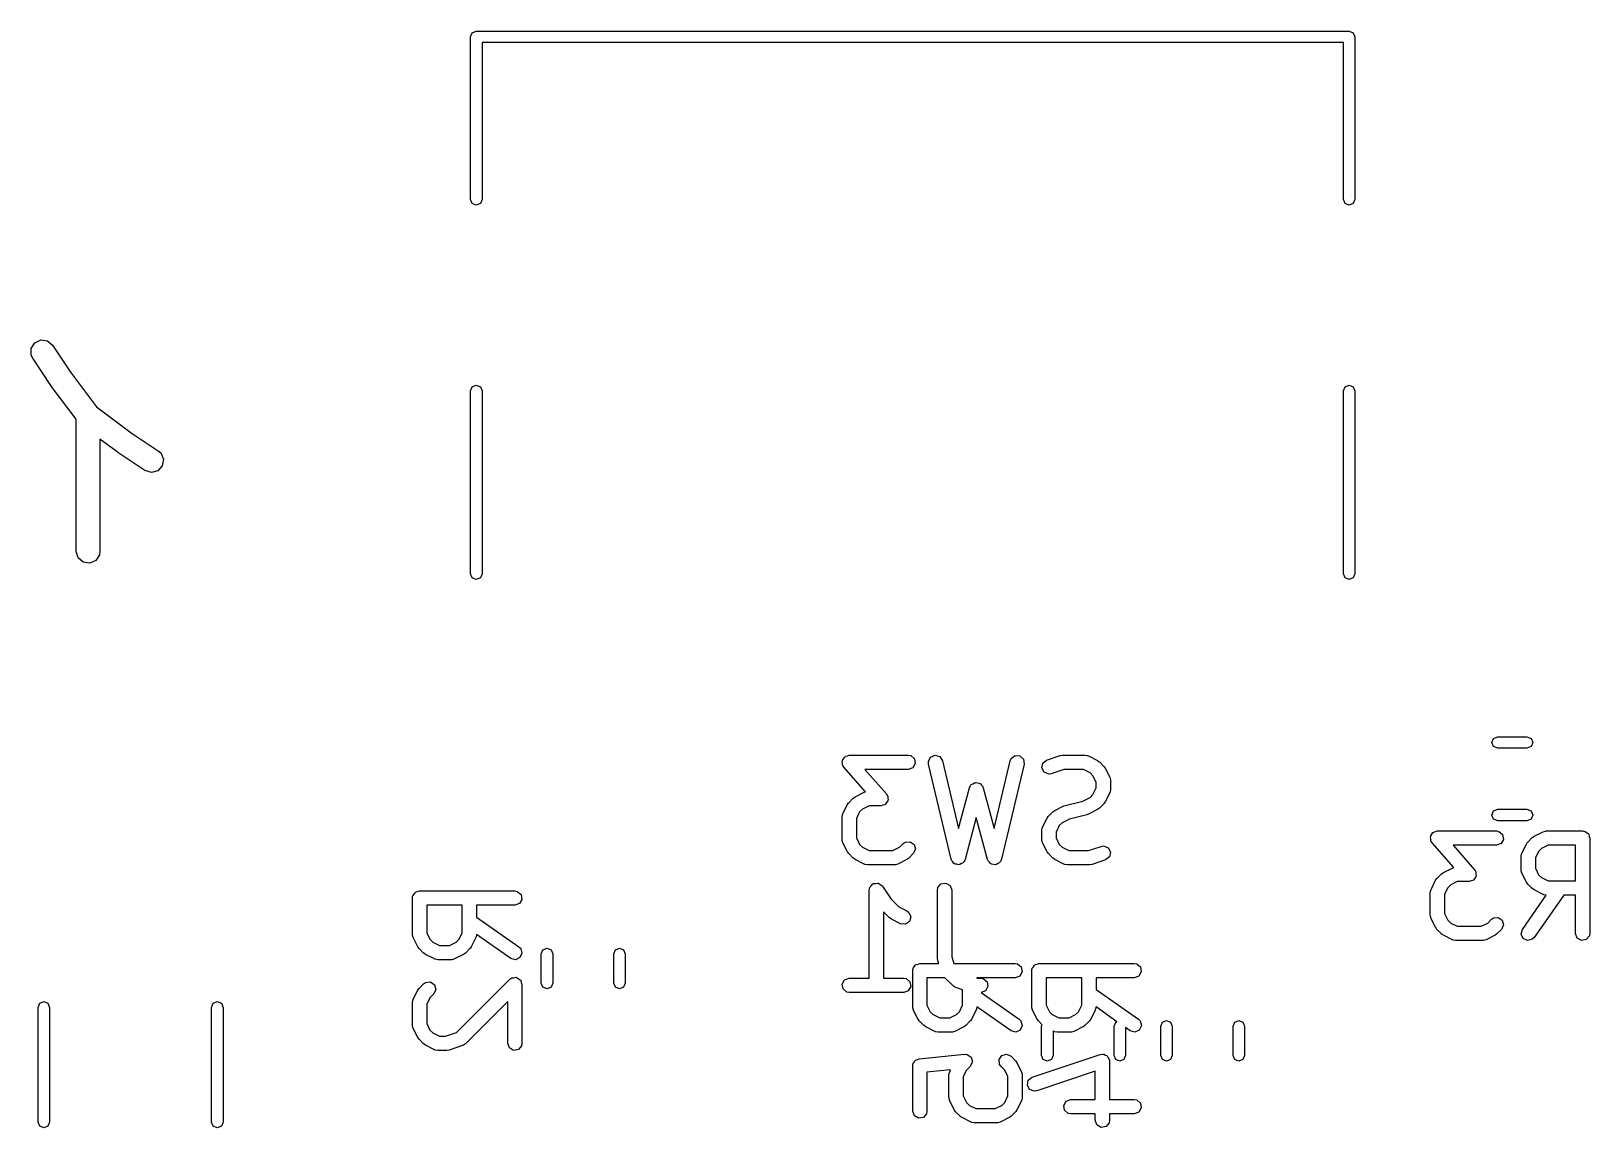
# Model space of a CAD drawing. Extents: x 3.18 to 5.53, y -3.25 to -0.52.
# Drawn here: x 4.014 to 4.658, y -0.971 to -0.518 of the extents above; entities that cross this region are included whole.
import ezdxf

# ---------------------------------------------------------------- set-up
doc = ezdxf.new("R2010")
doc.units = 0
doc.header["$MEASUREMENT"] = 0
doc.layers.add('BLACK', color=7, linetype='CONTINUOUS')

msp = doc.modelspace()

# ---------------------------------------------------------------- linework, layer by layer
at = {"layer": 'BLACK', "linetype": 'CONTINUOUS'}
for p, q in [((4.1956, -0.520275), (4.19629, -0.518605)), ((4.1956, -0.587401), (4.1956, -0.520275)), ((4.19629, -0.518605), (4.19796, -0.517913)), ((4.19796, -0.517913), (4.55859, -0.517913)), ((4.55859, -0.517913), (4.56026, -0.518605)), ((4.56026, -0.518605), (4.56096, -0.520275)), ((4.56096, -0.520275), (4.56096, -0.587401)), ((4.55623, -0.522637), (4.20033, -0.522637)), ((4.20033, -0.522637), (4.20033, -0.587401)), ((4.55623, -0.587401), (4.55623, -0.522637)), ((4.19629, -0.589072), (4.1956, -0.587401)), ((4.19796, -0.589763), (4.19629, -0.589072)), ((4.19963, -0.589072), (4.19796, -0.589763)), ((4.20033, -0.587401), (4.19963, -0.589072)), ((4.55692, -0.589072), (4.55623, -0.587401)), ((4.55859, -0.589763), (4.55692, -0.589072)), ((4.56026, -0.589072), (4.55859, -0.589763)), ((4.56096, -0.587401), (4.56026, -0.589072)), ((4.01405, -0.648993), (4.01551, -0.64664)), ((4.01409, -0.651763), (4.01405, -0.648993)), ((4.01551, -0.64664), (4.01802, -0.645449)), ((4.01802, -0.645449), (4.02076, -0.6458)), ((4.02076, -0.6458), (4.02289, -0.647579)), ((4.02289, -0.647579), (4.03031, -0.658714)), ((4.0147, -0.653039), (4.01409, -0.651763)), ((4.0222, -0.664287), (4.0147, -0.653039)), ((4.03031, -0.658714), (4.04106, -0.673041)), ((4.02226, -0.664343), (4.0222, -0.664287)), ((4.02235, -0.66451), (4.02226, -0.664343)), ((4.03262, -0.678196), (4.02235, -0.66451)), ((4.1956, -0.666535), (4.19629, -0.664865)), ((4.1956, -0.742126), (4.1956, -0.666535)), ((4.19629, -0.664865), (4.19796, -0.664173)), ((4.19796, -0.664173), (4.19963, -0.664865)), ((4.19963, -0.664865), (4.20033, -0.666535)), ((4.20033, -0.666535), (4.20033, -0.742126)), ((4.55623, -0.666535), (4.55692, -0.664865)), ((4.55623, -0.742126), (4.55623, -0.666535)), ((4.55692, -0.664865), (4.55859, -0.664173)), ((4.55859, -0.664173), (4.56026, -0.664865)), ((4.56026, -0.664865), (4.56096, -0.666535)), ((4.56096, -0.666535), (4.56096, -0.742126)), ((4.04106, -0.673041), (4.05538, -0.683785)), ((4.03262, -0.732799), (4.03262, -0.678196)), ((4.04959, -0.691741), (4.04246, -0.686398)), ((4.04246, -0.686398), (4.04246, -0.732799)), ((4.05538, -0.683785), (4.06652, -0.691209)), ((4.04967, -0.691772), (4.04959, -0.691741)), ((4.04981, -0.691899), (4.04967, -0.691772)), ((4.06106, -0.699398), (4.04981, -0.691899)), ((4.06652, -0.691209), (4.06757, -0.692153)), ((4.06757, -0.692153), (4.06867, -0.694694)), ((4.06867, -0.694694), (4.06823, -0.697429)), ((4.0637, -0.700224), (4.06106, -0.699398)), ((4.06637, -0.69949), (4.0637, -0.700224)), ((4.06823, -0.697429), (4.06637, -0.69949)), ((4.0334, -0.735457), (4.03262, -0.732799)), ((4.04246, -0.732799), (4.04226, -0.734196)), ((4.03549, -0.737273), (4.0334, -0.735457)), ((4.03823, -0.737671), (4.03549, -0.737273)), ((4.04076, -0.736524), (4.03823, -0.737671)), ((4.04226, -0.734196), (4.04076, -0.736524)), ((4.19629, -0.743796), (4.1956, -0.742126)), ((4.19796, -0.744488), (4.19629, -0.743796)), ((4.19963, -0.743796), (4.19796, -0.744488)), ((4.20033, -0.742126), (4.19963, -0.743796)), ((4.55692, -0.743796), (4.55623, -0.742126)), ((4.55859, -0.744488), (4.55692, -0.743796)), ((4.56026, -0.743796), (4.55859, -0.744488)), ((4.56096, -0.742126), (4.56026, -0.743796)), ((4.61757, -0.811811), (4.61827, -0.810141)), ((4.61827, -0.810141), (4.61994, -0.809449)), ((4.61994, -0.809449), (4.63203, -0.809449)), ((4.63203, -0.809449), (4.6337, -0.810141)), ((4.6337, -0.810141), (4.6344, -0.811811)), ((4.34974, -0.818403), (4.35013, -0.817713)), ((4.35013, -0.817713), (4.35036, -0.817633)), ((4.35036, -0.817633), (4.3505, -0.817449)), ((4.3505, -0.817449), (4.35128, -0.817295)), ((4.35128, -0.817295), (4.35203, -0.817022)), ((4.35203, -0.817022), (4.3764, -0.817022)), ((4.3764, -0.817022), (4.37741, -0.8172)), ((4.37741, -0.8172), (4.37896, -0.818499)), ((4.38562, -0.817829), (4.38748, -0.817028)), ((4.38748, -0.817028), (4.38941, -0.817605)), ((4.38941, -0.817605), (4.39052, -0.819291)), ((4.41893, -0.81835), (4.42055, -0.817146)), ((4.42055, -0.817146), (4.42257, -0.817265)), ((4.42257, -0.817265), (4.42404, -0.818653)), ((4.43359, -0.819049), (4.43921, -0.817174)), ((4.43921, -0.817174), (4.44009, -0.817044)), ((4.44009, -0.817044), (4.44015, -0.817022)), ((4.44015, -0.817022), (4.44952, -0.817022)), ((4.44952, -0.817022), (4.45053, -0.8172)), ((4.45053, -0.8172), (4.45066, -0.817314)), ((4.45066, -0.817314), (4.45084, -0.817334)), ((4.45084, -0.817334), (4.45459, -0.819209)), ((4.61827, -0.813481), (4.61757, -0.811811)), ((4.61994, -0.814173), (4.61827, -0.813481)), ((4.63203, -0.814173), (4.61994, -0.814173)), ((4.6337, -0.813481), (4.63203, -0.814173)), ((4.6344, -0.811811), (4.6337, -0.813481)), ((4.34912, -0.819462), (4.34924, -0.819258)), ((4.34926, -0.820246), (4.34912, -0.819462)), ((4.34924, -0.819023), (4.34974, -0.818403)), ((4.34924, -0.819258), (4.34924, -0.819023)), ((4.34928, -0.821042), (4.34926, -0.820246)), ((4.34945, -0.821331), (4.34928, -0.821042)), ((4.34947, -0.821452), (4.34945, -0.821331)), ((4.34958, -0.82154), (4.34947, -0.821452)), ((4.34981, -0.82192), (4.34958, -0.82154)), ((4.35877, -0.832165), (4.34981, -0.82192)), ((4.3764, -0.822928), (4.35854, -0.822928)), ((4.35854, -0.822928), (4.36738, -0.833029)), ((4.3783, -0.822237), (4.3764, -0.822928)), ((4.37931, -0.820488), (4.3783, -0.822237)), ((4.37896, -0.818499), (4.37931, -0.820488)), ((4.38472, -0.819635), (4.38562, -0.817829)), ((4.38478, -0.820659), (4.38472, -0.819635)), ((4.39415, -0.860029), (4.38478, -0.820659)), ((4.39052, -0.819291), (4.39719, -0.847278)), ((4.41186, -0.847278), (4.41853, -0.819291)), ((4.42427, -0.820659), (4.4149, -0.860029)), ((4.41853, -0.819291), (4.41893, -0.81835)), ((4.42404, -0.818653), (4.42427, -0.820659)), ((4.4316, -0.822283), (4.43201, -0.820304)), ((4.43256, -0.824059), (4.4316, -0.822283)), ((4.43201, -0.820304), (4.43359, -0.819049)), ((4.43444, -0.824802), (4.43256, -0.824059)), ((4.44063, -0.822928), (4.43546, -0.824651)), ((4.44882, -0.822928), (4.44063, -0.822928)), ((4.45152, -0.824277), (4.44882, -0.822928)), ((4.45459, -0.819209), (4.4553, -0.819735)), ((4.4553, -0.819735), (4.45536, -0.819762)), ((4.45536, -0.819762), (4.45723, -0.821637)), ((4.45723, -0.821637), (4.45774, -0.82236)), ((4.45774, -0.82236), (4.45779, -0.822404)), ((4.45779, -0.822404), (4.45966, -0.826154)), ((4.39719, -0.847278), (4.40167, -0.830463)), ((4.40167, -0.830463), (4.4021, -0.829533)), ((4.4021, -0.829533), (4.40233, -0.829378)), ((4.40233, -0.829378), (4.40244, -0.829133)), ((4.40244, -0.829133), (4.40313, -0.828811)), ((4.40313, -0.828811), (4.40376, -0.828373)), ((4.40376, -0.828373), (4.40403, -0.828396)), ((4.40403, -0.828396), (4.40427, -0.828282)), ((4.40427, -0.828282), (4.40501, -0.828481)), ((4.40501, -0.828481), (4.40577, -0.828546)), ((4.40577, -0.828546), (4.40596, -0.828737)), ((4.40596, -0.828737), (4.40622, -0.828807)), ((4.40622, -0.828807), (4.40666, -0.829433)), ((4.40666, -0.829433), (4.4072, -0.829973)), ((4.4072, -0.829973), (4.40722, -0.830242)), ((4.40722, -0.830242), (4.40738, -0.830463)), ((4.40738, -0.830463), (4.41186, -0.847278)), ((4.43546, -0.824651), (4.43444, -0.824802)), ((4.45272, -0.825474), (4.45152, -0.824277)), ((4.45407, -0.828171), (4.45272, -0.825474)), ((4.45272, -0.833224), (4.45407, -0.830527)), ((4.45407, -0.830527), (4.45407, -0.828171)), ((4.45966, -0.826154), (4.45995, -0.827137)), ((4.45995, -0.827137), (4.45991, -0.827308)), ((4.45991, -0.827308), (4.45997, -0.827474)), ((4.45997, -0.827474), (4.45997, -0.831224)), ((4.35127, -0.837402), (4.35179, -0.836693)), ((4.35179, -0.836693), (4.35182, -0.836635)), ((4.35182, -0.836635), (4.35369, -0.83476)), ((4.35369, -0.83476), (4.35442, -0.834254)), ((4.35442, -0.834254), (4.35446, -0.834207)), ((4.35446, -0.834207), (4.35821, -0.832332)), ((4.35821, -0.832332), (4.35877, -0.832165)), ((4.36745, -0.836546), (4.36705, -0.837235)), ((4.36738, -0.833029), (4.36761, -0.833409)), ((4.36795, -0.835926), (4.36745, -0.836546)), ((4.36761, -0.833409), (4.36771, -0.833497)), ((4.36771, -0.833497), (4.36773, -0.833617)), ((4.36773, -0.833617), (4.36791, -0.833906)), ((4.36791, -0.833906), (4.36792, -0.834702)), ((4.36792, -0.834702), (4.36806, -0.835486)), ((4.36806, -0.835486), (4.36795, -0.83569)), ((4.36795, -0.83569), (4.36795, -0.835926)), ((4.4413, -0.837733), (4.44849, -0.835937)), ((4.44849, -0.835937), (4.45152, -0.834421)), ((4.45152, -0.834421), (4.45272, -0.833224)), ((4.45723, -0.837061), (4.45536, -0.838936)), ((4.45726, -0.837003), (4.45723, -0.837061)), ((4.45779, -0.836294), (4.45726, -0.837003)), ((4.45966, -0.832544), (4.45779, -0.836294)), ((4.45968, -0.832369), (4.45966, -0.832544)), ((4.45979, -0.832234), (4.45968, -0.832369)), ((4.45997, -0.831224), (4.45979, -0.832234)), ((4.34908, -0.842472), (4.34926, -0.841462)), ((4.34908, -0.851846), (4.34908, -0.842472)), ((4.34926, -0.841462), (4.34937, -0.841327)), ((4.34937, -0.841327), (4.34939, -0.841152)), ((4.34939, -0.841152), (4.35127, -0.837402)), ((4.35633, -0.840472), (4.35498, -0.843169)), ((4.35498, -0.843169), (4.35498, -0.851149)), ((4.35753, -0.839275), (4.35633, -0.840472)), ((4.36023, -0.837926), (4.35753, -0.839275)), ((4.36516, -0.837926), (4.36023, -0.837926)), ((4.3659, -0.837654), (4.36516, -0.837926)), ((4.36668, -0.837499), (4.3659, -0.837654)), ((4.36683, -0.837316), (4.36668, -0.837499)), ((4.36705, -0.837235), (4.36683, -0.837316)), ((4.40453, -0.842684), (4.39988, -0.860106)), ((4.40917, -0.860106), (4.40453, -0.842684)), ((4.43188, -0.846776), (4.43376, -0.843027)), ((4.43376, -0.843027), (4.43428, -0.842318)), ((4.43428, -0.842318), (4.43431, -0.842259)), ((4.43431, -0.842259), (4.43618, -0.840384)), ((4.43618, -0.840384), (4.43691, -0.839878)), ((4.43691, -0.839878), (4.43695, -0.839831)), ((4.43695, -0.839831), (4.4407, -0.837957)), ((4.44305, -0.843384), (4.44002, -0.844899)), ((4.4407, -0.837957), (4.44119, -0.837811)), ((4.44119, -0.837811), (4.4413, -0.837733)), ((4.45024, -0.841587), (4.44305, -0.843384)), ((4.45035, -0.841509), (4.45024, -0.841587)), ((4.45084, -0.841364), (4.45035, -0.841509)), ((4.45459, -0.839489), (4.45084, -0.841364)), ((4.45463, -0.839442), (4.45459, -0.839489)), ((4.45536, -0.838936), (4.45463, -0.839442)), ((4.61757, -0.841732), (4.61827, -0.840062)), ((4.61827, -0.843403), (4.61757, -0.841732)), ((4.61827, -0.840062), (4.61994, -0.83937)), ((4.61994, -0.844094), (4.61827, -0.843403)), ((4.61994, -0.83937), (4.63203, -0.83937)), ((4.63203, -0.83937), (4.6337, -0.840062)), ((4.6337, -0.843403), (4.63203, -0.844094)), ((4.6337, -0.840062), (4.6344, -0.841732)), ((4.6344, -0.841732), (4.6337, -0.843403)), ((4.43157, -0.848097), (4.43175, -0.847087)), ((4.43157, -0.851846), (4.43157, -0.848097)), ((4.43175, -0.847087), (4.43186, -0.846951)), ((4.43186, -0.846951), (4.43188, -0.846776)), ((4.43882, -0.846096), (4.43747, -0.848794)), ((4.43747, -0.848794), (4.43747, -0.851149)), ((4.44002, -0.844899), (4.43882, -0.846096)), ((4.59226, -0.850323), (4.59275, -0.849702)), ((4.59275, -0.849702), (4.59315, -0.849013)), ((4.59315, -0.849013), (4.59337, -0.848932)), ((4.59337, -0.848932), (4.59352, -0.848749)), ((4.59352, -0.848749), (4.5943, -0.848594)), ((4.5943, -0.848594), (4.59505, -0.848322)), ((4.59505, -0.848322), (4.61942, -0.848322)), ((4.61942, -0.848322), (4.62043, -0.8485)), ((4.63203, -0.844094), (4.61994, -0.844094)), ((4.62043, -0.8485), (4.62198, -0.849798)), ((4.62198, -0.849798), (4.62233, -0.851788)), ((4.63497, -0.850509), (4.63872, -0.848634)), ((4.63872, -0.848634), (4.63971, -0.848341)), ((4.63971, -0.848341), (4.63988, -0.848382)), ((4.63988, -0.848382), (4.64004, -0.848322)), ((4.64004, -0.848322), (4.65504, -0.848322)), ((4.65504, -0.848322), (4.65543, -0.84839)), ((4.65543, -0.84839), (4.65556, -0.848367)), ((4.65556, -0.848367), (4.65567, -0.848432)), ((4.65567, -0.848432), (4.65605, -0.8485)), ((4.65605, -0.8485), (4.65664, -0.848993)), ((4.65664, -0.848993), (4.65731, -0.849377)), ((4.65731, -0.849377), (4.6574, -0.849627)), ((4.6574, -0.849627), (4.6576, -0.849798)), ((4.6576, -0.849798), (4.65773, -0.850554)), ((4.34914, -0.852012), (4.34908, -0.851846)), ((4.3491, -0.852184), (4.34914, -0.852012)), ((4.34939, -0.853167), (4.3491, -0.852184)), ((4.35127, -0.856916), (4.34939, -0.853167)), ((4.35498, -0.851149), (4.35633, -0.853847)), ((4.35633, -0.853847), (4.35753, -0.855044)), ((4.35753, -0.855044), (4.36023, -0.856392)), ((4.36023, -0.856392), (4.37008, -0.856392)), ((4.37008, -0.856392), (4.37278, -0.855044)), ((4.37278, -0.855044), (4.37432, -0.853508)), ((4.37432, -0.853508), (4.37516, -0.85292)), ((4.37516, -0.85292), (4.37717, -0.852744)), ((4.37717, -0.852744), (4.37882, -0.853902)), ((4.37935, -0.855853), (4.37849, -0.857684)), ((4.37882, -0.853902), (4.37935, -0.855853)), ((4.43163, -0.852012), (4.43157, -0.851846)), ((4.43159, -0.852184), (4.43163, -0.852012)), ((4.43188, -0.853167), (4.43159, -0.852184)), ((4.43376, -0.856916), (4.43188, -0.853167)), ((4.43747, -0.851149), (4.43882, -0.853847)), ((4.43882, -0.853847), (4.44002, -0.855044)), ((4.44002, -0.855044), (4.44272, -0.856392)), ((4.44272, -0.856392), (4.45092, -0.856392)), ((4.45092, -0.856392), (4.45609, -0.854669)), ((4.45609, -0.854669), (4.4571, -0.854519)), ((4.4571, -0.854519), (4.45898, -0.855261)), ((4.45898, -0.855261), (4.45994, -0.857037)), ((4.59214, -0.850762), (4.59226, -0.850558)), ((4.59228, -0.851546), (4.59214, -0.850762)), ((4.59226, -0.850558), (4.59226, -0.850323)), ((4.5923, -0.852342), (4.59228, -0.851546)), ((4.59247, -0.852631), (4.5923, -0.852342)), ((4.59249, -0.852751), (4.59247, -0.852631)), ((4.5926, -0.852839), (4.59249, -0.852751)), ((4.59283, -0.853219), (4.5926, -0.852839)), ((4.60179, -0.863464), (4.59283, -0.853219)), ((4.61942, -0.854228), (4.60156, -0.854228)), ((4.60156, -0.854228), (4.6104, -0.864329)), ((4.62132, -0.853537), (4.61942, -0.854228)), ((4.62233, -0.851788), (4.62132, -0.853537)), ((4.6299, -0.857453), (4.63178, -0.853704)), ((4.63178, -0.853704), (4.63231, -0.852995)), ((4.63231, -0.852995), (4.63233, -0.852936)), ((4.63233, -0.852936), (4.63421, -0.851062)), ((4.63421, -0.851062), (4.63493, -0.850555)), ((4.63493, -0.850555), (4.63497, -0.850509)), ((4.63804, -0.855576), (4.63685, -0.856773)), ((4.64074, -0.854228), (4.63804, -0.855576)), ((4.65209, -0.854228), (4.64074, -0.854228)), ((4.65209, -0.868944), (4.65209, -0.854228)), ((4.65773, -0.850554), (4.658, -0.851275)), ((4.658, -0.851275), (4.658, -0.890645)), ((4.35131, -0.856961), (4.35127, -0.856916)), ((4.35182, -0.857684), (4.35131, -0.856961)), ((4.35369, -0.859558), (4.35182, -0.857684)), ((4.35375, -0.859586), (4.35369, -0.859558)), ((4.35446, -0.860111), (4.35375, -0.859586)), ((4.35821, -0.861986), (4.35446, -0.860111)), ((4.35839, -0.862006), (4.35821, -0.861986)), ((4.35852, -0.86212), (4.35839, -0.862006)), ((4.35953, -0.862298), (4.35852, -0.86212)), ((4.37078, -0.862298), (4.35953, -0.862298)), ((4.37095, -0.862238), (4.37078, -0.862298)), ((4.37112, -0.862279), (4.37095, -0.862238)), ((4.3721, -0.861986), (4.37112, -0.862279)), ((4.37585, -0.860111), (4.3721, -0.861986)), ((4.37589, -0.860065), (4.37585, -0.860111)), ((4.37662, -0.859558), (4.37589, -0.860065)), ((4.37849, -0.857684), (4.37662, -0.859558)), ((4.39432, -0.860288), (4.39415, -0.860029)), ((4.39435, -0.860596), (4.39432, -0.860288)), ((4.39487, -0.861109), (4.39435, -0.860596)), ((4.39527, -0.861716), (4.39487, -0.861109)), ((4.39556, -0.861804), (4.39527, -0.861716)), ((4.39578, -0.862023), (4.39556, -0.861804)), ((4.39651, -0.862085), (4.39578, -0.862023)), ((4.3972, -0.862293), (4.39651, -0.862085)), ((4.39749, -0.86217), (4.3972, -0.862293)), ((4.39779, -0.862196), (4.39749, -0.86217)), ((4.39839, -0.861779), (4.39779, -0.862196)), ((4.39905, -0.861491), (4.39839, -0.861779)), ((4.39919, -0.861214), (4.39905, -0.861491)), ((4.39945, -0.861036), (4.39919, -0.861214)), ((4.39988, -0.860106), (4.39945, -0.861036)), ((4.40935, -0.86036), (4.40917, -0.860106)), ((4.40938, -0.860668), (4.40935, -0.86036)), ((4.40991, -0.861167), (4.40938, -0.860668)), ((4.41033, -0.861762), (4.40991, -0.861167)), ((4.41063, -0.861842), (4.41033, -0.861762)), ((4.41085, -0.862055), (4.41063, -0.861842)), ((4.41158, -0.862098), (4.41085, -0.862055)), ((4.41228, -0.862287), (4.41158, -0.862098)), ((4.41256, -0.862156), (4.41228, -0.862287)), ((4.41287, -0.862175), (4.41256, -0.862156)), ((4.41345, -0.861742), (4.41287, -0.862175)), ((4.41411, -0.861436), (4.41345, -0.861742)), ((4.41424, -0.861155), (4.41411, -0.861436)), ((4.41449, -0.86097), (4.41424, -0.861155)), ((4.4149, -0.860029), (4.41449, -0.86097)), ((4.4338, -0.856961), (4.43376, -0.856916)), ((4.43431, -0.857684), (4.4338, -0.856961)), ((4.43618, -0.859558), (4.43431, -0.857684)), ((4.43624, -0.859586), (4.43618, -0.859558)), ((4.43695, -0.860111), (4.43624, -0.859586)), ((4.4407, -0.861986), (4.43695, -0.860111)), ((4.44088, -0.862006), (4.4407, -0.861986)), ((4.44101, -0.86212), (4.44088, -0.862006)), ((4.44202, -0.862298), (4.44101, -0.86212)), ((4.45139, -0.862298), (4.44202, -0.862298)), ((4.45146, -0.862276), (4.45139, -0.862298)), ((4.45233, -0.862146), (4.45146, -0.862276)), ((4.45795, -0.860272), (4.45233, -0.862146)), ((4.45953, -0.859016), (4.45795, -0.860272)), ((4.45994, -0.857037), (4.45953, -0.859016)), ((4.62959, -0.858774), (4.62977, -0.857764)), ((4.62959, -0.864398), (4.62959, -0.858774)), ((4.62977, -0.857764), (4.62988, -0.857629)), ((4.62988, -0.857629), (4.6299, -0.857453)), ((4.63685, -0.856773), (4.6355, -0.859471)), ((4.6355, -0.859471), (4.6355, -0.863701)), ((4.59241, -0.872451), (4.59428, -0.868702)), ((4.59428, -0.868702), (4.59481, -0.867993)), ((4.59481, -0.867993), (4.59484, -0.867935)), ((4.59484, -0.867935), (4.59671, -0.86606)), ((4.59671, -0.86606), (4.59744, -0.865554)), ((4.59744, -0.865554), (4.59748, -0.865507)), ((4.59748, -0.865507), (4.60123, -0.863632)), ((4.60325, -0.869226), (4.60055, -0.870574)), ((4.60123, -0.863632), (4.60179, -0.863464)), ((4.60817, -0.869226), (4.60325, -0.869226)), ((4.60892, -0.868953), (4.60817, -0.869226)), ((4.6097, -0.868799), (4.60892, -0.868953)), ((4.60985, -0.868615), (4.6097, -0.868799)), ((4.61007, -0.868535), (4.60985, -0.868615)), ((4.61047, -0.867845), (4.61007, -0.868535)), ((4.6104, -0.864329), (4.61063, -0.864708)), ((4.61097, -0.867225), (4.61047, -0.867845)), ((4.61063, -0.864708), (4.61073, -0.864797)), ((4.61073, -0.864797), (4.61075, -0.864917)), ((4.61075, -0.864917), (4.61093, -0.865206)), ((4.61093, -0.865206), (4.61094, -0.866002)), ((4.61094, -0.866002), (4.61108, -0.866786)), ((4.61108, -0.866786), (4.61096, -0.86699)), ((4.61096, -0.86699), (4.61097, -0.867225)), ((4.62965, -0.864564), (4.62959, -0.864398)), ((4.62961, -0.864736), (4.62965, -0.864564)), ((4.6299, -0.865719), (4.62961, -0.864736)), ((4.63178, -0.869468), (4.6299, -0.865719)), ((4.6355, -0.863701), (4.63685, -0.866399)), ((4.63685, -0.866399), (4.63804, -0.867596)), ((4.63804, -0.867596), (4.64074, -0.868944)), ((4.64074, -0.868944), (4.65209, -0.868944)), ((4.17155, -0.876059), (4.17162, -0.875676)), ((4.1716, -0.875546), (4.17166, -0.875433)), ((4.17162, -0.875676), (4.1716, -0.875546)), ((4.17166, -0.875433), (4.17173, -0.875049)), ((4.17173, -0.875049), (4.17222, -0.874462)), ((4.17222, -0.874462), (4.17261, -0.873797)), ((4.17261, -0.873797), (4.17286, -0.873706)), ((4.17286, -0.873706), (4.17303, -0.873502)), ((4.17303, -0.873502), (4.17378, -0.873369)), ((4.17378, -0.873369), (4.1745, -0.873106)), ((4.1745, -0.873106), (4.21387, -0.873106)), ((4.21387, -0.873106), (4.21488, -0.873285)), ((4.21488, -0.873285), (4.21643, -0.874583)), ((4.21643, -0.874583), (4.21678, -0.876572)), ((4.36033, -0.872731), (4.36051, -0.871721)), ((4.36033, -0.909149), (4.36033, -0.872731)), ((4.36051, -0.871721), (4.36062, -0.871591)), ((4.36062, -0.871591), (4.36063, -0.871422)), ((4.36063, -0.871422), (4.36125, -0.87083)), ((4.36125, -0.87083), (4.3618, -0.870174)), ((4.3618, -0.870174), (4.36197, -0.870145)), ((4.36197, -0.870145), (4.36209, -0.870027)), ((4.36209, -0.870027), (4.36295, -0.869972)), ((4.36295, -0.869972), (4.36379, -0.869823)), ((4.36379, -0.869823), (4.36394, -0.869908)), ((4.36394, -0.869908), (4.36411, -0.869897)), ((4.36411, -0.869897), (4.3648, -0.870405)), ((4.3648, -0.870405), (4.36554, -0.870833)), ((4.36554, -0.870833), (4.3656, -0.870993)), ((4.3656, -0.870993), (4.36574, -0.871093)), ((4.36574, -0.871093), (4.36932, -0.876474)), ((4.38845, -0.872731), (4.38863, -0.871721)), ((4.38845, -0.900853), (4.38845, -0.872731)), ((4.38863, -0.871721), (4.38993, -0.870174)), ((4.38993, -0.870174), (4.39191, -0.869823)), ((4.39191, -0.869823), (4.39366, -0.870833)), ((4.39366, -0.870833), (4.39435, -0.872731)), ((4.39435, -0.872731), (4.39435, -0.900374)), ((4.5921, -0.873772), (4.59228, -0.872762)), ((4.5921, -0.883146), (4.5921, -0.873772)), ((4.59228, -0.872762), (4.59239, -0.872627)), ((4.59239, -0.872627), (4.59241, -0.872451)), ((4.59935, -0.871772), (4.598, -0.874469)), ((4.598, -0.874469), (4.598, -0.882449)), ((4.60055, -0.870574), (4.59935, -0.871772)), ((4.63013, -0.888952), (4.64, -0.874843)), ((4.63183, -0.869513), (4.63178, -0.869468)), ((4.63233, -0.870236), (4.63183, -0.869513)), ((4.63421, -0.87211), (4.63233, -0.870236)), ((4.63427, -0.872138), (4.63421, -0.87211)), ((4.63497, -0.872664), (4.63427, -0.872138)), ((4.64721, -0.87485), (4.63496, -0.892338)), ((4.63872, -0.874538), (4.63497, -0.872664)), ((4.6389, -0.874558), (4.63872, -0.874538)), ((4.63904, -0.874672), (4.6389, -0.874558)), ((4.64, -0.874843), (4.63904, -0.874672)), ((4.65209, -0.87485), (4.64721, -0.87485)), ((4.65209, -0.890645), (4.65209, -0.87485)), ((4.17155, -0.891057), (4.17155, -0.876059)), ((4.17746, -0.879012), (4.17746, -0.89036)), ((4.19217, -0.879012), (4.17746, -0.879012)), ((4.19217, -0.89036), (4.19217, -0.879012)), ((4.21387, -0.879012), (4.19808, -0.879012)), ((4.19808, -0.879012), (4.19808, -0.883896)), ((4.21577, -0.878321), (4.21387, -0.879012)), ((4.21678, -0.876572), (4.21577, -0.878321)), ((4.36869, -0.884193), (4.36623, -0.881735)), ((4.36623, -0.881735), (4.36623, -0.909149)), ((4.36932, -0.876474), (4.37253, -0.879678)), ((4.37253, -0.879678), (4.37585, -0.881339)), ((4.37585, -0.881339), (4.37667, -0.88195)), ((4.37667, -0.88195), (4.37748, -0.883803)), ((4.19808, -0.883896), (4.21557, -0.896137)), ((4.36875, -0.88422), (4.36869, -0.884193)), ((4.36946, -0.884746), (4.36875, -0.88422)), ((4.37321, -0.886621), (4.36946, -0.884746)), ((4.37522, -0.886852), (4.37321, -0.886621)), ((4.3769, -0.885739), (4.37522, -0.886852)), ((4.37748, -0.883803), (4.3769, -0.885739)), ((4.59216, -0.883312), (4.5921, -0.883146)), ((4.59212, -0.883483), (4.59216, -0.883312)), ((4.59241, -0.884466), (4.59212, -0.883483)), ((4.59428, -0.888216), (4.59241, -0.884466)), ((4.59433, -0.88826), (4.59428, -0.888216)), ((4.59484, -0.888983), (4.59433, -0.88826)), ((4.598, -0.882449), (4.59935, -0.885146)), ((4.59935, -0.885146), (4.60055, -0.886343)), ((4.60055, -0.886343), (4.60325, -0.887692)), ((4.60325, -0.887692), (4.6131, -0.887692)), ((4.6131, -0.887692), (4.6158, -0.886343)), ((4.6158, -0.886343), (4.61733, -0.884807)), ((4.61733, -0.884807), (4.61817, -0.884219)), ((4.61817, -0.884219), (4.62019, -0.884043)), ((4.62019, -0.884043), (4.62184, -0.885202)), ((4.62236, -0.887153), (4.62151, -0.888983)), ((4.62184, -0.885202), (4.62236, -0.887153)), ((4.17161, -0.891223), (4.17155, -0.891057)), ((4.17157, -0.891395), (4.17161, -0.891223)), ((4.17186, -0.892378), (4.17157, -0.891395)), ((4.17374, -0.896127), (4.17186, -0.892378)), ((4.17746, -0.89036), (4.1788, -0.893058)), ((4.1788, -0.893058), (4.18, -0.894255)), ((4.18, -0.894255), (4.1827, -0.895604)), ((4.18693, -0.895604), (4.18963, -0.894255)), ((4.18963, -0.894255), (4.19082, -0.893058)), ((4.19082, -0.893058), (4.19217, -0.89036)), ((4.19777, -0.892378), (4.19589, -0.896127)), ((4.19779, -0.892203), (4.19777, -0.892378)), ((4.1979, -0.892067), (4.19779, -0.892203)), ((4.19807, -0.891099), (4.1979, -0.892067)), ((4.21218, -0.900975), (4.19807, -0.891099)), ((4.59671, -0.890858), (4.59484, -0.888983)), ((4.59677, -0.890885), (4.59671, -0.890858)), ((4.59748, -0.891411), (4.59677, -0.890885)), ((4.60123, -0.893286), (4.59748, -0.891411)), ((4.6014, -0.893306), (4.60123, -0.893286)), ((4.60154, -0.89342), (4.6014, -0.893306)), ((4.60255, -0.893598), (4.60154, -0.89342)), ((4.6138, -0.893598), (4.60255, -0.893598)), ((4.61396, -0.893537), (4.6138, -0.893598)), ((4.61414, -0.893578), (4.61396, -0.893537)), ((4.61512, -0.893286), (4.61414, -0.893578)), ((4.61887, -0.891411), (4.61512, -0.893286)), ((4.61891, -0.891364), (4.61887, -0.891411)), ((4.61964, -0.890858), (4.61891, -0.891364)), ((4.62151, -0.888983), (4.61964, -0.890858)), ((4.6296, -0.890903), (4.63013, -0.888952)), ((4.63046, -0.892733), (4.6296, -0.890903)), ((4.63229, -0.893586), (4.63046, -0.892733)), ((4.63424, -0.893063), (4.63229, -0.893586)), ((4.63496, -0.892338), (4.63424, -0.893063)), ((4.65278, -0.892543), (4.65209, -0.890645)), ((4.65453, -0.893553), (4.65278, -0.892543)), ((4.65652, -0.893202), (4.65453, -0.893553)), ((4.65782, -0.891655), (4.65652, -0.893202)), ((4.658, -0.890645), (4.65782, -0.891655)), ((4.17378, -0.896172), (4.17374, -0.896127)), ((4.17429, -0.896895), (4.17378, -0.896172)), ((4.17616, -0.89877), (4.17429, -0.896895)), ((4.17622, -0.898797), (4.17616, -0.89877)), ((4.17693, -0.899323), (4.17622, -0.898797)), ((4.18068, -0.901197), (4.17693, -0.899323)), ((4.18086, -0.901218), (4.18068, -0.901197)), ((4.18099, -0.901331), (4.18086, -0.901218)), ((4.182, -0.901509), (4.18099, -0.901331)), ((4.18763, -0.901509), (4.182, -0.901509)), ((4.1827, -0.895604), (4.18693, -0.895604)), ((4.18779, -0.901449), (4.18763, -0.901509)), ((4.18796, -0.90149), (4.18779, -0.901449)), ((4.18895, -0.901197), (4.18796, -0.90149)), ((4.1927, -0.899323), (4.18895, -0.901197)), ((4.19274, -0.899276), (4.1927, -0.899323)), ((4.19346, -0.89877), (4.19274, -0.899276)), ((4.19534, -0.896895), (4.19346, -0.89877)), ((4.19537, -0.896836), (4.19534, -0.896895)), ((4.19589, -0.896127), (4.19537, -0.896836)), ((4.21413, -0.901498), (4.21218, -0.900975)), ((4.21596, -0.900644), (4.21413, -0.901498)), ((4.21557, -0.896137), (4.21629, -0.896862)), ((4.21681, -0.898813), (4.21596, -0.900644)), ((4.21629, -0.896862), (4.21681, -0.898813)), ((4.2248, -0.899069), (4.2255, -0.897399)), ((4.2248, -0.911167), (4.2248, -0.899069)), ((4.2255, -0.897399), (4.22717, -0.896707)), ((4.22717, -0.896707), (4.22884, -0.897399)), ((4.22884, -0.897399), (4.22953, -0.899069)), ((4.22953, -0.899069), (4.22953, -0.911167)), ((4.25472, -0.899069), (4.25542, -0.897399)), ((4.25472, -0.911167), (4.25472, -0.899069)), ((4.25542, -0.897399), (4.25709, -0.896707)), ((4.25709, -0.896707), (4.25876, -0.897399)), ((4.25876, -0.897399), (4.25945, -0.899069)), ((4.25945, -0.899069), (4.25945, -0.911167)), ((4.38847, -0.900913), (4.38845, -0.900853)), ((4.3886, -0.901786), (4.38847, -0.900913)), ((4.39435, -0.900374), (4.39524, -0.903028)), ((4.37824, -0.90598), (4.37831, -0.905597)), ((4.37824, -0.920979), (4.37824, -0.90598)), ((4.37829, -0.905468), (4.37835, -0.905354)), ((4.37831, -0.905597), (4.37829, -0.905468)), ((4.37835, -0.905354), (4.37842, -0.904971)), ((4.37842, -0.904971), (4.37891, -0.904383)), ((4.37891, -0.904383), (4.3793, -0.903719)), ((4.3793, -0.903719), (4.37955, -0.903627)), ((4.37955, -0.903627), (4.37972, -0.903423)), ((4.37972, -0.903423), (4.38048, -0.90329)), ((4.38048, -0.90329), (4.3812, -0.903028)), ((4.3812, -0.903028), (4.38901, -0.903028)), ((4.38901, -0.903028), (4.3886, -0.901786)), ((4.39524, -0.903028), (4.42057, -0.903028)), ((4.42057, -0.903028), (4.42158, -0.903206)), ((4.42158, -0.903206), (4.42312, -0.904504)), ((4.42347, -0.906493), (4.42246, -0.908242)), ((4.42312, -0.904504), (4.42347, -0.906493)), ((4.42746, -0.90598), (4.42752, -0.905597)), ((4.42746, -0.920979), (4.42746, -0.90598)), ((4.4275, -0.905468), (4.42757, -0.905354)), ((4.42752, -0.905597), (4.4275, -0.905468)), ((4.42757, -0.905354), (4.42763, -0.904971)), ((4.42763, -0.904971), (4.42813, -0.904383)), ((4.42813, -0.904383), (4.42851, -0.903719)), ((4.42851, -0.903719), (4.42876, -0.903627)), ((4.42876, -0.903627), (4.42893, -0.903423)), ((4.42893, -0.903423), (4.42969, -0.90329)), ((4.42969, -0.90329), (4.43041, -0.903028)), ((4.43041, -0.903028), (4.46978, -0.903028)), ((4.46978, -0.903028), (4.47079, -0.903206)), ((4.47079, -0.903206), (4.47234, -0.904504)), ((4.47269, -0.906493), (4.47168, -0.908242)), ((4.47234, -0.904504), (4.47269, -0.906493)), ((4.17186, -0.917858), (4.17374, -0.914109)), ((4.17374, -0.914109), (4.17426, -0.9134)), ((4.17426, -0.9134), (4.17429, -0.913341)), ((4.17429, -0.913341), (4.17616, -0.911467)), ((4.17616, -0.911467), (4.177, -0.910878)), ((4.177, -0.910878), (4.17902, -0.910702)), ((4.17902, -0.910702), (4.18067, -0.911861)), ((4.18119, -0.913812), (4.18034, -0.915642)), ((4.18067, -0.911861), (4.18119, -0.913812)), ((4.18978, -0.931596), (4.21179, -0.909592)), ((4.21179, -0.909592), (4.21231, -0.909222)), ((4.21231, -0.909222), (4.2124, -0.909123)), ((4.2124, -0.909123), (4.21248, -0.909109)), ((4.21248, -0.909109), (4.21263, -0.909004)), ((4.21263, -0.909004), (4.21351, -0.908926)), ((4.21351, -0.908926), (4.21439, -0.908772)), ((4.21439, -0.908772), (4.2145, -0.908839)), ((4.2145, -0.908839), (4.21464, -0.908828)), ((4.21464, -0.908828), (4.21537, -0.909337)), ((4.21537, -0.909337), (4.21614, -0.909782)), ((4.21614, -0.909782), (4.21618, -0.909909)), ((4.21618, -0.909909), (4.21629, -0.909986)), ((4.21629, -0.909986), (4.21652, -0.910845)), ((4.21652, -0.910845), (4.21683, -0.91168)), ((4.21683, -0.91168), (4.21683, -0.936052)), ((4.2255, -0.912837), (4.2248, -0.911167)), ((4.22717, -0.913529), (4.2255, -0.912837)), ((4.22884, -0.912837), (4.22717, -0.913529)), ((4.22953, -0.911167), (4.22884, -0.912837)), ((4.25542, -0.912837), (4.25472, -0.911167)), ((4.25709, -0.913529), (4.25542, -0.912837)), ((4.25876, -0.912837), (4.25709, -0.913529)), ((4.25945, -0.911167), (4.25876, -0.912837)), ((4.34912, -0.911589), (4.35013, -0.909839)), ((4.34947, -0.913578), (4.34912, -0.911589)), ((4.35102, -0.914876), (4.34947, -0.913578)), ((4.35013, -0.909839), (4.35203, -0.909149)), ((4.35203, -0.909149), (4.36033, -0.909149)), ((4.36623, -0.909149), (4.37453, -0.909149)), ((4.37453, -0.909149), (4.37554, -0.909327)), ((4.37643, -0.914363), (4.37453, -0.915054)), ((4.37554, -0.909327), (4.37709, -0.910625)), ((4.37744, -0.912614), (4.37643, -0.914363)), ((4.37709, -0.910625), (4.37744, -0.912614)), ((4.38415, -0.908933), (4.38415, -0.920282)), ((4.39156, -0.908933), (4.38415, -0.908933)), ((4.39494, -0.912314), (4.39156, -0.908933)), ((4.3951, -0.912389), (4.39494, -0.912314)), ((4.39519, -0.912539), (4.3951, -0.912389)), ((4.39609, -0.913028), (4.39519, -0.912539)), ((4.39887, -0.913952), (4.39609, -0.913028)), ((4.39887, -0.920282), (4.39887, -0.913952)), ((4.42057, -0.908933), (4.40477, -0.908933)), ((4.40477, -0.908933), (4.40477, -0.909149)), ((4.40477, -0.909149), (4.4064, -0.909149)), ((4.4064, -0.909149), (4.40741, -0.909327)), ((4.4083, -0.914363), (4.40649, -0.915021)), ((4.40741, -0.909327), (4.40896, -0.910625)), ((4.40931, -0.912614), (4.4083, -0.914363)), ((4.40896, -0.910625), (4.40931, -0.912614)), ((4.42246, -0.908242), (4.42057, -0.908933)), ((4.43336, -0.908933), (4.43336, -0.920282)), ((4.44808, -0.908933), (4.43336, -0.908933)), ((4.44808, -0.920282), (4.44808, -0.908933)), ((4.46978, -0.908933), (4.45398, -0.908933)), ((4.45398, -0.908933), (4.45398, -0.913817)), ((4.45398, -0.913817), (4.47147, -0.926059)), ((4.47168, -0.908242), (4.46978, -0.908933)), ((4.01693, -0.921179), (4.01762, -0.919508)), ((4.01762, -0.919508), (4.01929, -0.918816)), ((4.01929, -0.918816), (4.02096, -0.919508)), ((4.02096, -0.919508), (4.02165, -0.921179)), ((4.08858, -0.921179), (4.08927, -0.919508)), ((4.08927, -0.919508), (4.09094, -0.918816)), ((4.09094, -0.918816), (4.09262, -0.919508)), ((4.09262, -0.919508), (4.09331, -0.921179)), ((4.17155, -0.919179), (4.17173, -0.918169)), ((4.17155, -0.928553), (4.17155, -0.919179)), ((4.17173, -0.918169), (4.17184, -0.918034)), ((4.17184, -0.918034), (4.17186, -0.917858)), ((4.1788, -0.917178), (4.17746, -0.919876)), ((4.17746, -0.919876), (4.17746, -0.927856)), ((4.18034, -0.915642), (4.1788, -0.917178)), ((4.21092, -0.918808), (4.19346, -0.936265)), ((4.21092, -0.936052), (4.21092, -0.918808)), ((4.35203, -0.915054), (4.35102, -0.914876)), ((4.37453, -0.915054), (4.35203, -0.915054)), ((4.38415, -0.920282), (4.3855, -0.922979)), ((4.39752, -0.922979), (4.39887, -0.920282)), ((4.40649, -0.915021), (4.42226, -0.926059)), ((4.43336, -0.920282), (4.43471, -0.922979)), ((4.44673, -0.922979), (4.44808, -0.920282)), ((4.01693, -0.968585), (4.01693, -0.921179)), ((4.02165, -0.921179), (4.02165, -0.968585)), ((4.08858, -0.968585), (4.08858, -0.921179)), ((4.09331, -0.921179), (4.09331, -0.968585)), ((4.3783, -0.921145), (4.37824, -0.920979)), ((4.37826, -0.921316), (4.3783, -0.921145)), ((4.37856, -0.922299), (4.37826, -0.921316)), ((4.38043, -0.926049), (4.37856, -0.922299)), ((4.38048, -0.926093), (4.38043, -0.926049)), ((4.38098, -0.926816), (4.38048, -0.926093)), ((4.38286, -0.928691), (4.38098, -0.926816)), ((4.3855, -0.922979), (4.38669, -0.924176)), ((4.38669, -0.924176), (4.38939, -0.925525)), ((4.38939, -0.925525), (4.39362, -0.925525)), ((4.39362, -0.925525), (4.39632, -0.924176)), ((4.39632, -0.924176), (4.39752, -0.922979)), ((4.40203, -0.926816), (4.40016, -0.928691)), ((4.40206, -0.926758), (4.40203, -0.926816)), ((4.40258, -0.926049), (4.40206, -0.926758)), ((4.40446, -0.922299), (4.40258, -0.926049)), ((4.40448, -0.922124), (4.40446, -0.922299)), ((4.40459, -0.921989), (4.40448, -0.922124)), ((4.40476, -0.92102), (4.40459, -0.921989)), ((4.41887, -0.930897), (4.40476, -0.92102)), ((4.42226, -0.926059), (4.42298, -0.926784)), ((4.42298, -0.926784), (4.42351, -0.928735)), ((4.42752, -0.921145), (4.42746, -0.920979)), ((4.42748, -0.921316), (4.42752, -0.921145)), ((4.42777, -0.922299), (4.42748, -0.921316)), ((4.42964, -0.926049), (4.42777, -0.922299)), ((4.42969, -0.926093), (4.42964, -0.926049)), ((4.4302, -0.926816), (4.42969, -0.926093)), ((4.43175, -0.928373), (4.4302, -0.926816)), ((4.43471, -0.922979), (4.43591, -0.924176)), ((4.43591, -0.924176), (4.4386, -0.925525)), ((4.4386, -0.925525), (4.44283, -0.925525)), ((4.44283, -0.925525), (4.44553, -0.924176)), ((4.44553, -0.924176), (4.44673, -0.922979)), ((4.45124, -0.926816), (4.44937, -0.928691)), ((4.45127, -0.926758), (4.45124, -0.926816)), ((4.4518, -0.926049), (4.45127, -0.926758)), ((4.45367, -0.922299), (4.4518, -0.926049)), ((4.45369, -0.922124), (4.45367, -0.922299)), ((4.45381, -0.921989), (4.45369, -0.922124)), ((4.45398, -0.92102), (4.45381, -0.921989)), ((4.46265, -0.927095), (4.45398, -0.92102)), ((4.46211, -0.92732), (4.46265, -0.927095)), ((4.47147, -0.926059), (4.4722, -0.926784)), ((4.4722, -0.926784), (4.47272, -0.928735)), ((4.4814, -0.92732), (4.48307, -0.926628)), ((4.48307, -0.926628), (4.48474, -0.92732)), ((4.51132, -0.92732), (4.51299, -0.926628)), ((4.51299, -0.926628), (4.51466, -0.92732)), ((4.17161, -0.928719), (4.17155, -0.928553)), ((4.17157, -0.92889), (4.17161, -0.928719)), ((4.17186, -0.929873), (4.17157, -0.92889)), ((4.17374, -0.933623), (4.17186, -0.929873)), ((4.17378, -0.933667), (4.17374, -0.933623)), ((4.17429, -0.93439), (4.17378, -0.933667)), ((4.17746, -0.927856), (4.1788, -0.930553)), ((4.1788, -0.930553), (4.18, -0.93175)), ((4.18, -0.93175), (4.1827, -0.933099)), ((4.1827, -0.933099), (4.18527, -0.933099)), ((4.18527, -0.933099), (4.18978, -0.931596)), ((4.38292, -0.928718), (4.38286, -0.928691)), ((4.38363, -0.929244), (4.38292, -0.928718)), ((4.38737, -0.931119), (4.38363, -0.929244)), ((4.38755, -0.931139), (4.38737, -0.931119)), ((4.38769, -0.931252), (4.38755, -0.931139)), ((4.3887, -0.93143), (4.38769, -0.931252)), ((4.39432, -0.93143), (4.3887, -0.93143)), ((4.39449, -0.93137), (4.39432, -0.93143)), ((4.39466, -0.931411), (4.39449, -0.93137)), ((4.39564, -0.931119), (4.39466, -0.931411)), ((4.39939, -0.929244), (4.39564, -0.931119)), ((4.39943, -0.929197), (4.39939, -0.929244)), ((4.40016, -0.928691), (4.39943, -0.929197)), ((4.42082, -0.931419), (4.41887, -0.930897)), ((4.42265, -0.930565), (4.42082, -0.931419)), ((4.42351, -0.928735), (4.42265, -0.930565)), ((4.4315, -0.928991), (4.43175, -0.928373)), ((4.4315, -0.941088), (4.4315, -0.928991)), ((4.43659, -0.931119), (4.43622, -0.930935)), ((4.43622, -0.930935), (4.43622, -0.941088)), ((4.43676, -0.931139), (4.43659, -0.931119)), ((4.4369, -0.931252), (4.43676, -0.931139)), ((4.43791, -0.93143), (4.4369, -0.931252)), ((4.44353, -0.93143), (4.43791, -0.93143)), ((4.4437, -0.93137), (4.44353, -0.93143)), ((4.44387, -0.931411), (4.4437, -0.93137)), ((4.44485, -0.931119), (4.44387, -0.931411)), ((4.4486, -0.929244), (4.44485, -0.931119)), ((4.44865, -0.929197), (4.4486, -0.929244)), ((4.44937, -0.928691), (4.44865, -0.929197)), ((4.46142, -0.928991), (4.46211, -0.92732)), ((4.46142, -0.941088), (4.46142, -0.928991)), ((4.46809, -0.930897), (4.46614, -0.929536)), ((4.46614, -0.929536), (4.46614, -0.941088)), ((4.47004, -0.931419), (4.46809, -0.930897)), ((4.47187, -0.930565), (4.47004, -0.931419)), ((4.47272, -0.928735), (4.47187, -0.930565)), ((4.48071, -0.928991), (4.4814, -0.92732)), ((4.48071, -0.941088), (4.48071, -0.928991)), ((4.48474, -0.92732), (4.48543, -0.928991)), ((4.48543, -0.928991), (4.48543, -0.941088)), ((4.51063, -0.928991), (4.51132, -0.92732)), ((4.51063, -0.941088), (4.51063, -0.928991)), ((4.51466, -0.92732), (4.51535, -0.928991)), ((4.51535, -0.928991), (4.51535, -0.941088)), ((4.17616, -0.936265), (4.17429, -0.93439)), ((4.17622, -0.936292), (4.17616, -0.936265)), ((4.17693, -0.936818), (4.17622, -0.936292)), ((4.18068, -0.938693), (4.17693, -0.936818)), ((4.18086, -0.938713), (4.18068, -0.938693)), ((4.18099, -0.938826), (4.18086, -0.938713)), ((4.182, -0.939004), (4.18099, -0.938826)), ((4.18575, -0.939004), (4.182, -0.939004)), ((4.18581, -0.938982), (4.18575, -0.939004)), ((4.18669, -0.938853), (4.18581, -0.938982)), ((4.19231, -0.936978), (4.18669, -0.938853)), ((4.19245, -0.936868), (4.19231, -0.936978)), ((4.19262, -0.936853), (4.19245, -0.936868)), ((4.19346, -0.936265), (4.19262, -0.936853)), ((4.21161, -0.93795), (4.21092, -0.936052)), ((4.21336, -0.93896), (4.21161, -0.93795)), ((4.21535, -0.938609), (4.21336, -0.93896)), ((4.21665, -0.937062), (4.21535, -0.938609)), ((4.21683, -0.936052), (4.21665, -0.937062)), ((4.37824, -0.945351), (4.37827, -0.945197)), ((4.37824, -0.964098), (4.37824, -0.945351)), ((4.37825, -0.94513), (4.3783, -0.945018)), ((4.37827, -0.945197), (4.37825, -0.94513)), ((4.3783, -0.945018), (4.37842, -0.944341)), ((4.37842, -0.944341), (4.37882, -0.94386)), ((4.37882, -0.94386), (4.37908, -0.943289)), ((4.37908, -0.943289), (4.37945, -0.94311)), ((4.37945, -0.94311), (4.37972, -0.942793)), ((4.37972, -0.942793), (4.38034, -0.942684)), ((4.38034, -0.942684), (4.3809, -0.942412)), ((4.3809, -0.942412), (4.39965, -0.940538)), ((4.39965, -0.940538), (4.40067, -0.940614)), ((4.40203, -0.945564), (4.4005, -0.9471)), ((4.40067, -0.940614), (4.40069, -0.940625)), ((4.40069, -0.940625), (4.40071, -0.940624)), ((4.40071, -0.940624), (4.40152, -0.941192)), ((4.40152, -0.941192), (4.40234, -0.941752)), ((4.40204, -0.945546), (4.40203, -0.945564)), ((4.40206, -0.945538), (4.40204, -0.945546)), ((4.40247, -0.944631), (4.40206, -0.945538)), ((4.40234, -0.941752), (4.40235, -0.941771)), ((4.40235, -0.941771), (4.40236, -0.941782)), ((4.40236, -0.941782), (4.40262, -0.942741)), ((4.40289, -0.943733), (4.40247, -0.944631)), ((4.40262, -0.942741), (4.40289, -0.943697)), ((4.40289, -0.943697), (4.40288, -0.943714)), ((4.40288, -0.943714), (4.40289, -0.943733)), ((4.41396, -0.942712), (4.41512, -0.941057)), ((4.41414, -0.944724), (4.41396, -0.942712)), ((4.41473, -0.945564), (4.41414, -0.944724)), ((4.41626, -0.9471), (4.41473, -0.945564)), ((4.41512, -0.941057), (4.41707, -0.940534)), ((4.41707, -0.940534), (4.4189, -0.941388)), ((4.4189, -0.941388), (4.42078, -0.943263)), ((4.42078, -0.943263), (4.42129, -0.943986)), ((4.42129, -0.943986), (4.42133, -0.94403)), ((4.42133, -0.94403), (4.42321, -0.94778)), ((4.4276, -0.950048), (4.45572, -0.940675)), ((4.43219, -0.942759), (4.4315, -0.941088)), ((4.43386, -0.94345), (4.43219, -0.942759)), ((4.43553, -0.942759), (4.43386, -0.94345)), ((4.43622, -0.941088), (4.43553, -0.942759)), ((4.45572, -0.940675), (4.45674, -0.940524)), ((4.45674, -0.940524), (4.45695, -0.940607)), ((4.45695, -0.940607), (4.45717, -0.940568)), ((4.45717, -0.940568), (4.45787, -0.940971)), ((4.45787, -0.940971), (4.45861, -0.941267)), ((4.45861, -0.941267), (4.45872, -0.941465)), ((4.45872, -0.941465), (4.45892, -0.941578)), ((4.45892, -0.941578), (4.45919, -0.942334)), ((4.45919, -0.942334), (4.45958, -0.943043)), ((4.45958, -0.943043), (4.45953, -0.943264)), ((4.45953, -0.943264), (4.45961, -0.943476)), ((4.45961, -0.943476), (4.45961, -0.959271)), ((4.46211, -0.942759), (4.46142, -0.941088)), ((4.46378, -0.94345), (4.46211, -0.942759)), ((4.46545, -0.942759), (4.46378, -0.94345)), ((4.46614, -0.941088), (4.46545, -0.942759)), ((4.4814, -0.942759), (4.48071, -0.941088)), ((4.48307, -0.94345), (4.4814, -0.942759)), ((4.48474, -0.942759), (4.48307, -0.94345)), ((4.48543, -0.941088), (4.48474, -0.942759)), ((4.51132, -0.942759), (4.51063, -0.941088)), ((4.51299, -0.94345), (4.51132, -0.942759)), ((4.51466, -0.942759), (4.51299, -0.94345)), ((4.51535, -0.941088), (4.51466, -0.942759)), ((4.39392, -0.947046), (4.38415, -0.948023)), ((4.38415, -0.948023), (4.38415, -0.964098)), ((4.39324, -0.9491), (4.39342, -0.94809)), ((4.39324, -0.958474), (4.39324, -0.9491)), ((4.39342, -0.94809), (4.39353, -0.947955)), ((4.39353, -0.947955), (4.39355, -0.94778)), ((4.39355, -0.94778), (4.39392, -0.947046)), ((4.4005, -0.9471), (4.39915, -0.949797)), ((4.39915, -0.949797), (4.39915, -0.957777)), ((4.41761, -0.949797), (4.41626, -0.9471)), ((4.41761, -0.957777), (4.41761, -0.949797)), ((4.42321, -0.94778), (4.4235, -0.948762)), ((4.4235, -0.948762), (4.42346, -0.948934)), ((4.42346, -0.948934), (4.42352, -0.9491)), ((4.42352, -0.9491), (4.42352, -0.958474)), ((4.42561, -0.953283), (4.42602, -0.951304)), ((4.42602, -0.951304), (4.4276, -0.950048)), ((4.4537, -0.947573), (4.42947, -0.955651)), ((4.4537, -0.959271), (4.4537, -0.947573)), ((4.3933, -0.95864), (4.39324, -0.958474)), ((4.39326, -0.958811), (4.3933, -0.95864)), ((4.39355, -0.959794), (4.39326, -0.958811)), ((4.39915, -0.957777), (4.4005, -0.960474)), ((4.41626, -0.960474), (4.41761, -0.957777)), ((4.42334, -0.959484), (4.42323, -0.959619)), ((4.42352, -0.958474), (4.42334, -0.959484)), ((4.42657, -0.955059), (4.42561, -0.953283)), ((4.42845, -0.955801), (4.42657, -0.955059)), ((4.42947, -0.955651), (4.42845, -0.955801)), ((4.44163, -0.959962), (4.44353, -0.959271)), ((4.44353, -0.959271), (4.4537, -0.959271)), ((4.45961, -0.959271), (4.46978, -0.959271)), ((4.46978, -0.959271), (4.47079, -0.959449)), ((4.47079, -0.959449), (4.47234, -0.960747)), ((4.37893, -0.965996), (4.37824, -0.964098)), ((4.38397, -0.965108), (4.38267, -0.966655)), ((4.38415, -0.964098), (4.38397, -0.965108)), ((4.39543, -0.963544), (4.39355, -0.959794)), ((4.39547, -0.963588), (4.39543, -0.963544)), ((4.39598, -0.964311), (4.39547, -0.963588)), ((4.39786, -0.966186), (4.39598, -0.964311)), ((4.4005, -0.960474), (4.40169, -0.961671)), ((4.40169, -0.961671), (4.40439, -0.96302)), ((4.40439, -0.96302), (4.41237, -0.96302)), ((4.41237, -0.96302), (4.41507, -0.961671)), ((4.41507, -0.961671), (4.41626, -0.960474)), ((4.42078, -0.964311), (4.4189, -0.966186)), ((4.42081, -0.964253), (4.42078, -0.964311)), ((4.42133, -0.963544), (4.42081, -0.964253)), ((4.42321, -0.959794), (4.42133, -0.963544)), ((4.42323, -0.959619), (4.42321, -0.959794)), ((4.44062, -0.961711), (4.44163, -0.959962)), ((4.44097, -0.9637), (4.44062, -0.961711)), ((4.44252, -0.964998), (4.44097, -0.9637)), ((4.44353, -0.965176), (4.44252, -0.964998)), ((4.4537, -0.965176), (4.44353, -0.965176)), ((4.4537, -0.967848), (4.4537, -0.965176)), ((4.46978, -0.965176), (4.45961, -0.965176)), ((4.45961, -0.965176), (4.45961, -0.967848)), ((4.47168, -0.964485), (4.46978, -0.965176)), ((4.47269, -0.962736), (4.47168, -0.964485)), ((4.47234, -0.960747), (4.47269, -0.962736)), ((4.01762, -0.970256), (4.01693, -0.968585)), ((4.01929, -0.970947), (4.01762, -0.970256)), ((4.02096, -0.970256), (4.01929, -0.970947)), ((4.02165, -0.968585), (4.02096, -0.970256)), ((4.08927, -0.970256), (4.08858, -0.968585)), ((4.09094, -0.970947), (4.08927, -0.970256)), ((4.09262, -0.970256), (4.09094, -0.970947)), ((4.09331, -0.968585), (4.09262, -0.970256)), ((4.38068, -0.967006), (4.37893, -0.965996)), ((4.38267, -0.966655), (4.38068, -0.967006)), ((4.39791, -0.966213), (4.39786, -0.966186)), ((4.39862, -0.966739), (4.39791, -0.966213)), ((4.40237, -0.968614), (4.39862, -0.966739)), ((4.40255, -0.968634), (4.40237, -0.968614)), ((4.40268, -0.968748), (4.40255, -0.968634)), ((4.40369, -0.968926), (4.40268, -0.968748)), ((4.41307, -0.968926), (4.40369, -0.968926)), ((4.41323, -0.968865), (4.41307, -0.968926)), ((4.4134, -0.968906), (4.41323, -0.968865)), ((4.41439, -0.968614), (4.4134, -0.968906)), ((4.41814, -0.966739), (4.41439, -0.968614)), ((4.41818, -0.966692), (4.41814, -0.966739)), ((4.4189, -0.966186), (4.41818, -0.966692)), ((4.45439, -0.969746), (4.4537, -0.967848)), ((4.45614, -0.970756), (4.45439, -0.969746)), ((4.45813, -0.970405), (4.45614, -0.970756)), ((4.45943, -0.968858), (4.45813, -0.970405)), ((4.45961, -0.967848), (4.45943, -0.968858))]:
    msp.add_line(p, q, dxfattribs=at)

doc.saveas('drawing.dxf')
